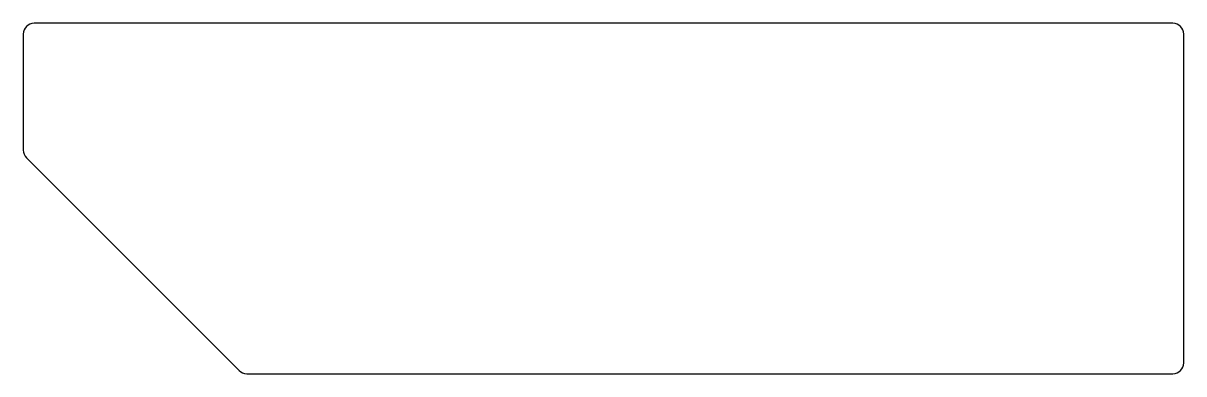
# Model space of a CAD drawing. Extents: x 2130 to 2156.5, y 1713.2 to 1721.2.
import ezdxf

# ---------------------------------------------------------------- set-up
doc = ezdxf.new("R2010")
doc.units = 0
doc.layers.get('0').update_dxf_attribs({"linetype": 'CONTINUOUS'})

msp = doc.modelspace()

# ---------------------------------------------------------------- linework, layer by layer
for p, q in [((2156.216, 1721.189), (2130.221, 1721.189)), ((2129.971, 1720.939), (2129.971, 1718.293)), ((2156.466, 1713.439), (2156.466, 1720.939)), ((2130.044, 1718.116), (2134.898, 1713.262)), ((2135.074, 1713.189), (2156.216, 1713.189))]:
    msp.add_line(p, q)
for centre, start, end in [((2130.221, 1720.939), 90, 180), ((2156.216, 1720.939), 0, 90), ((2130.221, 1718.293), 180, 225), ((2156.216, 1713.439), 270, 0), ((2135.074, 1713.439), 225, 270)]:
    msp.add_arc(centre, 0.25, start, end)

doc.saveas('drawing.dxf')
